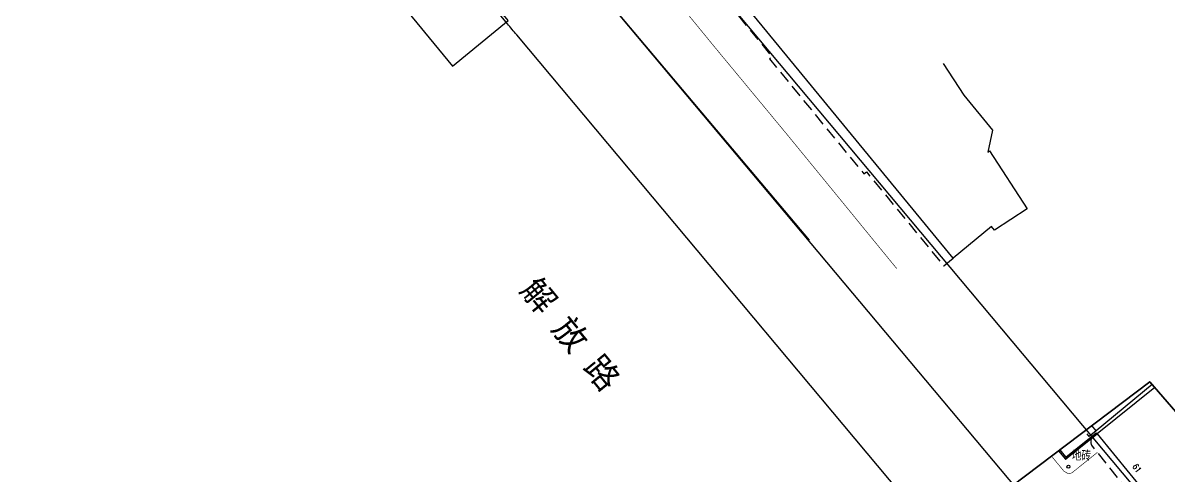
# Model space of a CAD drawing. Extents: x 529262 to 576451, y 2694391 to 2717535.
# Drawn here: x 566400.1 to 566587.6, y 2709911.2 to 2709985.2 of the extents above; entities that cross this region are included whole.
import ezdxf
from ezdxf.enums import TextEntityAlignment as Align
from ezdxf.xclip import XClip

# ---------------------------------------------------------------- set-up
doc = ezdxf.new("R2010")
doc.units = 0
doc.header["$XCLIPFRAME"] = 0
for name, pattern in [('ACAD_ISO12W100', [22, 12, -3, 0.5, -3, 0.5, -3]), ('CENTER', [50.8, 31.75, -6.35, 6.35, -6.35]), ('X5', [3, 2, -1])]:
    doc.linetypes.add(name, pattern=pattern)
for name, color, linetype in [('DLSS', 4, 'Continuous'), ('JMD', 8, 'Continuous'), ('PP-COM', 7, 'Continuous'), ('RD-中线', 40, 'Continuous'), ('RD-红线', 7, 'Continuous'), ('RD-路名', 7, 'Continuous'), ('ZBTZ', 8, 'Continuous'), ('ZJ', 7, 'Continuous')]:
    doc.layers.add(name, color=color, linetype=linetype)
doc.layers.add('控制界线1', color=30, linetype='ACAD_ISO12W100', lineweight=35)
doc.layers.add('规划路中', color=40, linetype='CENTER', lineweight=20)
doc.styles.add('HZ', font='rs.shx', dxfattribs={"width": 0.8, "bigfont": 'hztxt.shx'})
doc.styles.add('黑体', font='simhei.ttf')

# ---------------------------------------------------------------- blocks, each defined once
blk = doc.blocks.new('A$C19FD0107')
at = {"layer": 'RD-中线', "color": 8, "linetype": 'Continuous'}
blk.add_lwpolyline([(-4580.14, 15692.55), (-4507.04, 15604, 0.001888), (-4505.59, 15602.26), (-4424.29, 15505.27, -0.004939), (-4420.53, 15500.69), (-4323.86, 15380.63, 0.004034), (-4320.79, 15376.89), (-4296.85, 15348.11, -0.00385), (-4293.92, 15344.54), (-4230.19, 15265.5)], format="xyb", dxfattribs=at)
at = {"layer": 'RD-中线', "color": 8, "linetype": 'Continuous', "flags": 128}
for points in [[(-4490.73, 14139.44, 0), (-4490.29, 14139.42)], [(-3818.25, 14086.17, 0), (-3817.74, 14086.17)]]:
    blk.add_lwpolyline(points, format="xyb", dxfattribs=at)
at = {"layer": 'RD-红线', "color": 8}
for points in [[(-4329.44, 15363.64), (-4432.21, 15491.29, 0.004939), (-4435.79, 15495.64), (-4517.09, 15592.62, -0.001888), (-4518.61, 15594.45), (-4597.28, 15689.76)], [(-4306.88, 15383.46), (-4310.15, 15387.52), (-4408.85, 15510.1, 0.004939), (-4412.8, 15514.91), (-4494.1, 15611.9, -0.001888), (-4495.47, 15613.55), (-4536.3, 15663.01), (-4536.67, 15663.45)]]:
    blk.add_lwpolyline(points, format="xyb", dxfattribs=at)
blk = doc.blocks.new('gc170')
at = {"color": 8, "linetype": 'Continuous'}
blk.add_circle((0, 0), 0.5, dxfattribs=at)

msp = doc.modelspace()

# ---------------------------------------------------------------- linework, layer by layer
at = {"layer": 'DLSS', "linetype": 'Continuous', "const_width": 0.1, "flags": 128}
for points, elevation in [([(566543.153, 2709944.961), (566525.038, 2709967.098), (566513.589, 2709980.917), (566500.068, 2709997.424), (566496.506, 2710001.71), (566496.219, 2710002.262), (566496.167, 2710002.568)], 136.026), ([(566571.794, 2709911.528), (566571.218, 2709911.424), (566570.527, 2709911.805), (566568.47, 2709914.294)], 135.4), ([(566571.794, 2709911.528), (566571.218, 2709911.424), (566570.527, 2709911.805), (566568.47, 2709914.294)], 135.4), ([(566571.794, 2709911.528), (566576.006, 2709914.909)], 135.4), ([(566571.794, 2709911.528), (566576.006, 2709914.909)], 135.4)]:
    msp.add_lwpolyline(points, dxfattribs=dict(at, elevation=elevation))
at = {"layer": 'JMD', "linetype": 'Continuous'}
for p, q in [((566575.936, 2709917.928), (566575.78, 2709918.123)), ((566575.936, 2709917.928), (566575.78, 2709918.123)), ((566572.043, 2709914.791), (566571.886, 2709914.986)), ((566572.043, 2709914.791), (566571.886, 2709914.986)), ((566570.769, 2709913.764), (566570.962, 2709913.923)), ((566570.769, 2709913.764), (566570.962, 2709913.923))]:
    msp.add_line(p, q, dxfattribs=at)
at = {"layer": 'JMD', "linetype": 'Continuous', "flags": 128}
for points in [[(566450.305, 2710002.568), (566470.398, 2709978.131), (566479.506, 2709985.595), (566465.588, 2710002.568)], [(566550.764, 2709978.534), (566554.118, 2709973.34), (566558.804, 2709967.644), (566558.05, 2709964.039), (566558.344, 2709964.229), (566564.479, 2709954.738), (566559.149, 2709951.293), (566558.665, 2709951.892), (566552.378, 2709946.704), (566506.497, 2710002.568)], [(566584.957, 2709926.007), (566575.8, 2709918.442), (566575.09, 2709919.299)], [(566584.957, 2709926.007), (566575.8, 2709918.442), (566575.09, 2709919.299)], [(566570.769, 2709913.764), (566575.936, 2709917.928)], [(566570.769, 2709913.764), (566575.936, 2709917.928)], [(566570.802, 2709914.112), (566575.78, 2709918.123)], [(566570.802, 2709914.112), (566575.78, 2709918.123)], [(566569.619, 2709915.163), (566570.769, 2709913.764)], [(566569.619, 2709915.163), (566570.769, 2709913.764)], [(566569.818, 2709915.314), (566570.962, 2709913.923)], [(566569.818, 2709915.314), (566570.962, 2709913.923)]]:
    msp.add_lwpolyline(points, dxfattribs=at)
at = {"layer": 'JMD', "linetype": 'X5', "flags": 128}
for points in [[(566503.9, 2710002.568), (566522.714, 2709979.66), (566522.297, 2709979.305), (566537.748, 2709960.489), (566537.748, 2709960.489), (566538.172, 2709960.838), (566550.826, 2709945.43), (566552.378, 2709946.704)], [(566575.8, 2709918.442), (566574.672, 2709917.509), (566573.921, 2709918.416)], [(566575.8, 2709918.442), (566574.672, 2709917.509), (566573.921, 2709918.416)]]:
    msp.add_lwpolyline(points, dxfattribs=at)
at = {"layer": 'JMD', "linetype": 'Continuous', "elevation": 135.968, "flags": 128}
msp.add_lwpolyline([(566585.401, 2709925.495), (566575.946, 2709917.917), (566589.335, 2709901.594), (566599.178, 2709909.592)], dxfattribs=at)
msp.add_lwpolyline([(566585.401, 2709925.495), (566575.946, 2709917.917), (566589.335, 2709901.594), (566599.178, 2709909.592)], dxfattribs=at)
at = {"layer": 'JMD', "linetype": 'X5', "elevation": 135.968, "flags": 128}
msp.add_lwpolyline([(566589.345, 2709901.605), (566589.118, 2709901.372, -0.3952538), (566587.042, 2709901.159), (566575.085, 2709916.057, -0.4843921), (566575.946, 2709917.917, -0.4538322)], format="xyb", dxfattribs=at)
msp.add_lwpolyline([(566589.345, 2709901.605), (566589.118, 2709901.372, -0.3952538), (566587.042, 2709901.159), (566575.085, 2709916.057, -0.4843921), (566575.946, 2709917.917, -0.4538322)], format="xyb", dxfattribs=at)
at = {"layer": '控制界线1', "color": 252, "linetype": 'Continuous', "flags": 128}
msp.add_lwpolyline([(566191.491, 2709841.122), (566193.113, 2709795.895), (566511.423, 2709802.301), (566619.987, 2709885.574), (566584.563, 2709926.461), (566507.61, 2709868.284), (566433.085, 2709848.198), (566227.093, 2709850.594)], close=True, dxfattribs=at)
msp.add_lwpolyline([(566191.491, 2709841.122), (566193.113, 2709795.895), (566511.423, 2709802.301), (566619.987, 2709885.574), (566584.563, 2709926.461), (566507.61, 2709868.284), (566433.085, 2709848.198), (566227.093, 2709850.594)], close=True, dxfattribs=at)
msp.add_lwpolyline([(566191.491, 2709841.122), (566193.113, 2709795.895), (566511.423, 2709802.301), (566619.987, 2709885.574), (566584.563, 2709926.461), (566507.61, 2709868.284), (566433.085, 2709848.198), (566227.093, 2709850.594)], close=True, dxfattribs=at)
at = {"layer": '规划路中', "ltscale": 5}
msp.add_line((566491.672, 2709993.732), (566528.826, 2709949.644), dxfattribs=at)
msp.add_line((566491.672, 2709993.732), (566528.826, 2709949.644), dxfattribs=at)

# ---------------------------------------------------------------- block references
at = {"layer": 'PP-COM'}
ref = msp.add_blockref('A$C19FD0107', (570997.993, 2694390.603), dxfattribs=at)
XClip(ref).set_block_clipping_path([(-9366.4383134884, 14428.6043910822), (-3328.4480743363, 17452.7484863754)])
at = {"layer": 'ZBTZ', "linetype": 'Continuous', "xscale": 0.4999999998809684, "yscale": 0.4999999998809684, "zscale": 0.4999999998809684, "rotation": 309.4733220650285}
msp.add_blockref('gc170', (566571.253, 2709912.557), dxfattribs=at)
msp.add_blockref('gc170', (566571.253, 2709912.557), dxfattribs=at)

# ---------------------------------------------------------------- texts
at = {"layer": 'RD-路名', "color": 7, "style": '黑体'}
msp.add_text('解 放 路   ', height=4, rotation=309.39412, dxfattribs=at).set_placement((566492.386, 2709931.149), align=Align.MIDDLE)
at = {"layer": 'ZJ', "color": 8, "linetype": 'Continuous', "style": 'HZ', "width": 0.8}
msp.add_text('地砖', height=1.5, dxfattribs=at).set_placement((566573.37, 2709914.453), align=Align.MIDDLE)
msp.add_text('地砖', height=1.5, dxfattribs=at).set_placement((566573.37, 2709914.453), align=Align.MIDDLE)
msp.add_text('61', height=1, rotation=304.61984, dxfattribs=at).set_placement((566582.468, 2709912.321), align=Align.MIDDLE)
msp.add_text('61', height=1, rotation=304.61984, dxfattribs=at).set_placement((566582.468, 2709912.321), align=Align.MIDDLE)

doc.saveas('drawing.dxf')
